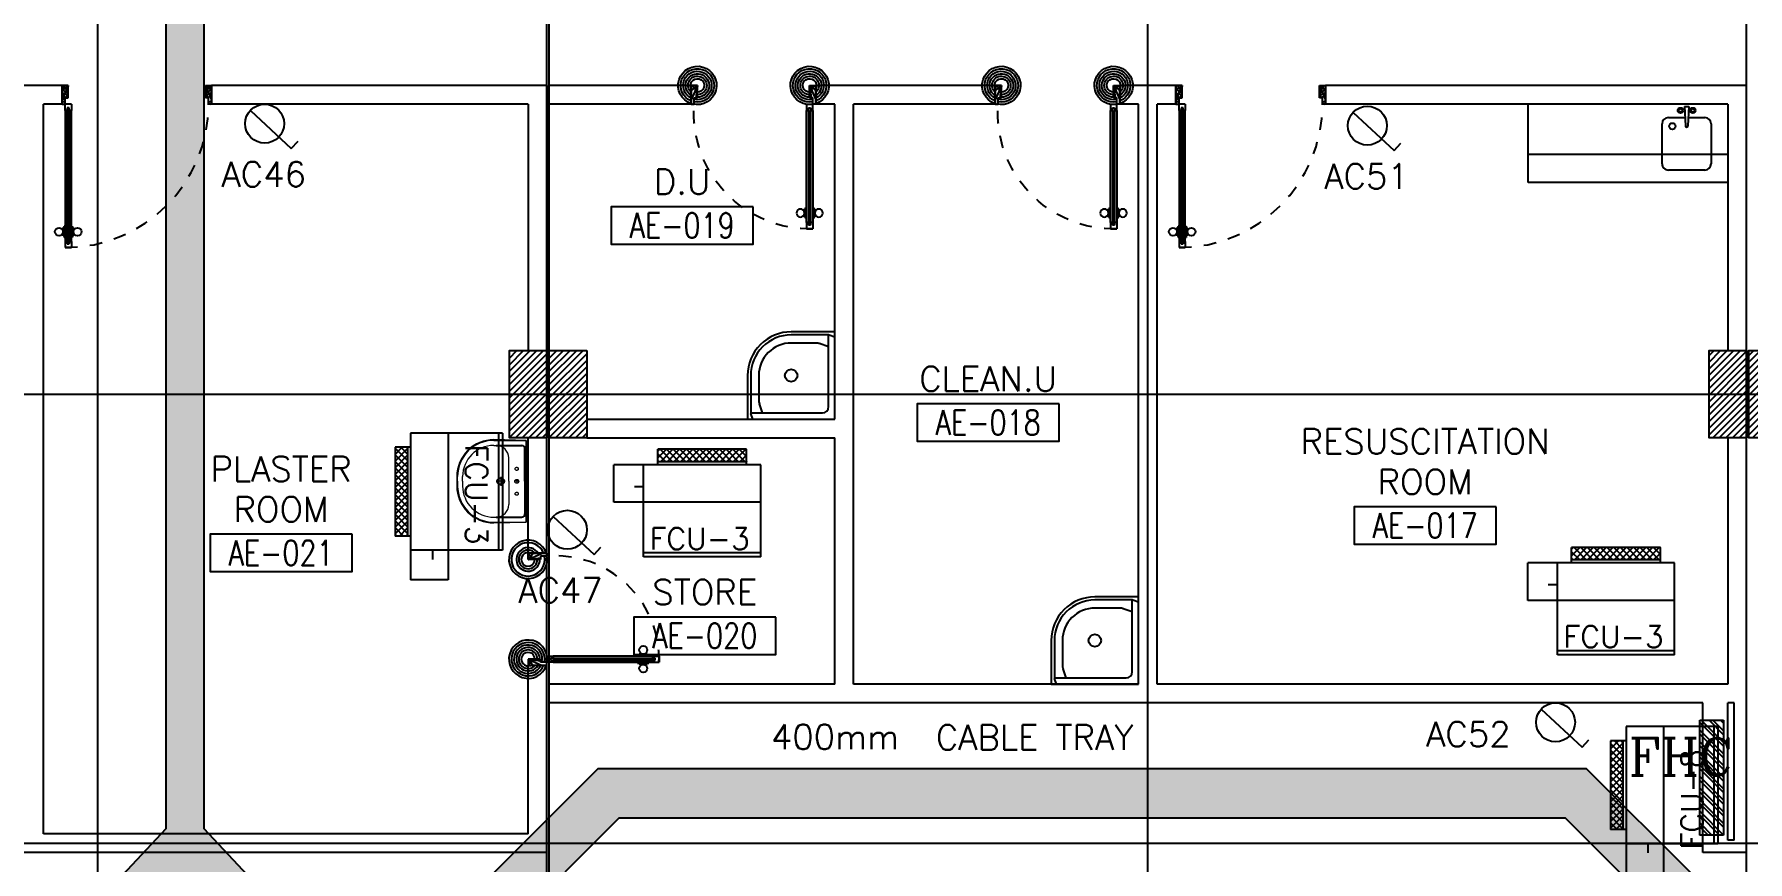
# Model space of a CAD drawing. Extents: x 417819.9 to 417911.9, y 43448 to 43539.2.
# Drawn here: x 417859.75 to 417873.49, y 43507.55 to 43514.18 of the extents above; entities that cross this region are included whole.
import ezdxf
from ezdxf.enums import TextEntityAlignment as Align

# ---------------------------------------------------------------- set-up
doc = ezdxf.new("R2010")
doc.units = 0
doc.header["$MEASUREMENT"] = 0
doc.linetypes.add('DASHED', pattern=[0.75, 0.5, -0.25])
doc.linetypes.add('HIDDEN', pattern=[0.375, 0.25, -0.125])
doc.layers.get('0').update_dxf_attribs({"color": 11, "linetype": 'CONTINUOUS'})
for name, color, linetype in [('COL', 11, 'CONTINUOUS'), ('DOOR', 11, 'CONTINUOUS'), ('E-HAT', 9, 'CONTINUOUS'), ('E-SOCKETS', 4, 'CONTINUOUS'), ('E-TRAY', 2, 'CONTINUOUS'), ('FCU', 6, 'CONTINUOUS'), ('FIX', 11, 'CONTINUOUS'), ('HAT', 11, 'CONTINUOUS'), ('ME-FIX', 11, 'CONTINUOUS'), ('RM-BOX', 11, 'CONTINUOUS'), ('RM-NAME', 11, 'CONTINUOUS'), ('RM-NO', 11, 'CONTINUOUS'), ('SCD', 2, 'CONTINUOUS'), ('WALL', 11, 'CONTINUOUS')]:
    doc.layers.add(name, color=color, linetype=linetype)
doc.styles.add('ROMANC', font='romanc', dxfattribs={"height": 0.1})
doc.styles.add('ROMANS', font='ROMANS.shx', dxfattribs={"width": 0.6})

# ---------------------------------------------------------------- blocks, each defined once
blk = doc.blocks.new('LAV-003')
at = {"layer": 'FIX', "linetype": 'ByBlock'}
blk.add_line((-328, -25), (328, -25), dxfattribs=at)
at = {"layer": 'FIX', "linetype": 'Continuous', "lineweight": 20}
for p, q in [((-328, -285), (-328, -25)), ((328, -285), (328, -25)), ((-288, -285), (-288, -265)), ((0, -165), (-187, -165)), ((0, -165), (187, -165)), ((287, -285), (287, -265)), ((0, -535), (-38, -535)), ((0, -535), (38, -535)), ((0, -575), (-38, -575)), ((0, -575), (38, -575))]:
    blk.add_line(p, q, dxfattribs=at)
at = {"layer": 'FIX', "linetype": 'ByBlock', "ltscale": 0.3}
for p, q in [((-288, -265), (-288, -60)), ((0, -35), (-262, -35)), ((0, -35), (262, -35)), ((287, -265), (287, -60))]:
    blk.add_line(p, q, dxfattribs=at)
at = {"layer": 'FIX', "lineweight": 20}
for p, q in [((-16, -101), (15, -101)), ((0, -85), (0, -116))]:
    blk.add_line(p, q, dxfattribs=at)
at = {"layer": 'FIX', "linetype": 'DASHED', "lineweight": 20, "ltscale": 0.04}
for p, q in [((-36, -230), (37, -230)), ((0, -194), (0, -266))]:
    blk.add_line(p, q, dxfattribs=at)
at = {"layer": 'FIX', "linetype": 'Continuous', "lineweight": 20}
blk.add_lwpolyline([(295, -25), (0, -25), (-328, -25), (-334, -285, 0.414214), (-38, -582), (0, -582), (38, -582, 0.414214), (334, -285), (328, -25), (0, -25)], format="xyb", dxfattribs=at)
at = {"layer": 'FIX', "linetype": 'HIDDEN', "lineweight": 20, "ltscale": 0.05}
for centre in [(-100, -101), (100, -101)]:
    blk.add_circle(centre, 12.4, dxfattribs=at)
at = {"layer": 'FIX', "lineweight": 20}
for centre, radius in [((0, -101), 15.5), ((0, -230), 29.5), ((0, -230), 22.5)]:
    blk.add_circle(centre, radius, dxfattribs=at)
at = {"layer": 'FIX', "linetype": 'ByBlock', "ltscale": 0.3}
for centre, start, end in [((-262, -60), 90, 180), ((262, -60), 0, 90)]:
    blk.add_arc(centre, 25, start, end, dxfattribs=at)
at = {"layer": 'FIX', "linetype": 'Continuous', "lineweight": 20}
for centre, radius, start, end in [((-187, -265), 100, 90, 180), ((187, -265), 100, 0, 90), ((-38, -285), 290, 180, 270), ((-38, -285), 250, 180, 270), ((38, -285), 290, 270, 0), ((38, -285), 250, 270, 0)]:
    blk.add_arc(centre, radius, start, end, dxfattribs=at)
blk = doc.blocks.new('RM1')
at = {"layer": 'RM-BOX'}
blk.add_lwpolyline([(570, -200), (-570, -200), (-570, -500), (570, -500)], close=True, dxfattribs=at)
at = {"layer": 'RM-NAME', "style": 'ROMANS'}
for tag, p in [('ROOMNAME1', (0, 324)), ('ROOMNAME2', (0, 0))]:
    blk.add_attdef(tag, text='', height=200, dxfattribs=at).set_placement(p, align=Align.MIDDLE)
at = {"layer": 'RM-NO', "style": 'ROMANS', "width": 0.8}
blk.add_attdef('ROOMNO', text='', height=200, dxfattribs=at).set_placement((0, -350), align=Align.MIDDLE)
blk = doc.blocks.new('C11')
at = {"layer": 'HAT'}
h = blk.add_hatch(dxfattribs=at)
h.set_pattern_fill('ANSI31', color=256, scale=300, style=0)
h.set_pattern_definition([(45, (-383765.23, -62181), (-26.5165043, 26.5165043), [])])
h.paths.add_polyline_path([(-20, 350), (-20, 700), (-320, 700), (-320, 350)])
h.paths.add_polyline_path([(-320, 0), (-20, 0), (-20, 350), (-320, 350)])
h = blk.add_hatch(dxfattribs=at)
h.set_pattern_fill('ANSI31', color=256, scale=300, style=0)
h.set_pattern_definition([(45, (-383445.23, -62181), (-26.5165043, 26.5165043), [])])
h.paths.add_polyline_path([(300, 350), (300, 700), (0, 700), (0, 350)])
h.paths.add_polyline_path([(0, 0), (300, 0), (300, 350), (0, 350)])
at = {"layer": 'COL'}
for points in [[(-20, 700), (-20, 0), (-320, 0), (-320, 700)], [(300, 700), (300, 0), (0, 0), (0, 700)]]:
    blk.add_lwpolyline(points, close=True, dxfattribs=at)
blk = doc.blocks.new('A$C24ED45A6')
at = {"layer": 'DOOR', "color": 0, "linetype": 'ByBlock'}
for p, q in [((925, 1100), (925, 1150)), ((925, 1150), (975, 1150)), ((975, 1150), (925, 1150)), ((942, 1100), (925, 1100)), ((942, 1100), (942, 1120)), ((958, 1120), (942, 1120)), ((958, 1100), (958, 1120)), ((975, 1100), (958, 1100)), ((975, 1100), (975, 1150)), ((909, 1055), (909, 990)), ((918, 1055), (909, 1055)), ((918, 990), (909, 990)), ((918, 978), (918, 1068)), ((925, 1068), (918, 1068)), ((918, 1055), (918, 990)), ((925, 978), (918, 978)), ((975, 1068), (982, 1068)), ((975, 978), (982, 978)), ((982, 978), (982, 1068)), ((982, 1055), (982, 990)), ((982, 1055), (991, 1055)), ((982, 990), (991, 990)), ((991, 1055), (991, 990)), ((0, 0), (0, 150)), ((0, 150), (25, 150)), ((25, 150), (25, 100)), ((925, 150), (925, 200)), ((925, 200), (942, 200)), ((925, 150), (975, 150)), ((942, 200), (942, 180)), ((942, 180), (958, 180)), ((958, 180), (958, 200)), ((958, 200), (975, 200)), ((975, 200), (975, 150)), ((1000, 150), (975, 150)), ((975, 150), (975, 100)), ((1000, 150), (1000, 0)), ((50, 0), (0, 0)), ((25, 100), (50, 100)), ((50, 100), (50, 0)), ((975, 100), (950, 100)), ((950, 100), (950, 0)), ((950, 0), (1000, 0))]:
    blk.add_line(p, q, dxfattribs=at)
at = {"layer": 'DOOR', "linetype": 'ByBlock'}
for p, q in [((925, 1100), (925, 200)), ((942, 200), (942, 1100)), ((958, 200), (958, 1100)), ((975, 200), (975, 1100))]:
    blk.add_line(p, q, dxfattribs=at)
at = {"layer": 'DOOR', "color": 9, "linetype": 'ByBlock'}
for p, q in [((50, 0), (0, 114)), ((50, 0), (0, 40)), ((50, 0), (37, 100)), ((950, 0), (1000, 114)), ((950, 0), (963, 100)), ((950, 0), (1000, 40))]:
    blk.add_line(p, q, dxfattribs=at)
at = {"layer": 'DOOR', "color": 0, "linetype": 'ByBlock'}
for centre in [(876, 1023), (1024, 1023)]:
    blk.add_circle(centre, 32.4, dxfattribs=at)
at = {"layer": 'DOOR', "linetype": 'HIDDEN', "ltscale": 0.5}
blk.add_arc((950, 222), 928, 88.456, 184.4816, dxfattribs=at)
at = {"layer": 'DOOR', "color": 9, "linetype": 'ByBlock'}
for centre, radius, start, end in [((50, 0), 154, 103.7142, 108.8947), ((950, 0), 154, 71.1053, 76.2858), ((50, 0), 134, 100.72, 111.8402), ((50, 0), 114, 102.6226, 115.9162), ((50, 0), 94.4, 90, 121.9818), ((50, 0), 74.4, 90, 132.2236), ((50, 0), 54.4, 90, 156.7926), ((50, 0), 34.4, 90, 180), ((50, 0), 14.4, 90, 180), ((950, 0), 94.4, 58.0182, 90), ((950, 0), 74.4, 47.7764, 90), ((950, 0), 54.4, 23.2074, 90), ((950, 0), 34.4, 0, 90), ((950, 0), 14.4, 0, 90), ((950, 0), 134, 68.1598, 79.28), ((950, 0), 114, 64.0838, 77.3774)]:
    blk.add_arc(centre, radius, start, end, dxfattribs=at)
at = {"layer": 'WALL'}
blk.add_line((1000, 0), (1000, 150), dxfattribs=at)
blk = doc.blocks.new('DOOR90')
at = {"layer": 'DOOR', "color": 7, "linetype": 'ByBlock'}
for p, q in [((-150, 0), (0, 0)), ((-150, 0), (-150, -25)), ((0, -50), (-114, 0)), ((0, -50), (-40, 0)), ((0, -50), (0, 0)), ((-1000, -25), (-1050, -25)), ((-1050, -75), (-1050, -25)), ((-1050, -25), (-1050, -75)), ((-1000, -75), (-1050, -75)), ((-1000, -42), (-1020, -42)), ((-1020, -42), (-1020, -58)), ((-1000, -58), (-1020, -58)), ((-1000, -25), (-1000, -42)), ((-1000, -58), (-1000, -75)), ((-878, -18), (-968, -18)), ((-968, -25), (-968, -18)), ((-968, -75), (-968, -82)), ((-878, -82), (-968, -82)), ((-955, -9), (-890, -9)), ((-955, -18), (-955, -9)), ((-955, -18), (-890, -18)), ((-955, -82), (-890, -82)), ((-955, -82), (-955, -91)), ((-955, -91), (-890, -91)), ((-890, -18), (-890, -9)), ((-890, -82), (-890, -91)), ((-878, -25), (-878, -18)), ((-878, -75), (-878, -82)), ((-200, -25), (-150, -25)), ((-200, -42), (-200, -25)), ((-180, -42), (-200, -42)), ((-200, -58), (-180, -58)), ((-200, -75), (-200, -58)), ((-150, -75), (-200, -75)), ((-180, -58), (-180, -42)), ((-150, -25), (-100, -25)), ((-150, -75), (-150, -25)), ((-100, -25), (-100, -50)), ((0, -50), (-100, -37)), ((-100, -50), (0, -50)), ((-150, -875), (-100, -875)), ((-150, -900), (-150, -875)), ((-150, -900), (0, -900)), ((0, -900), (-150, -900)), ((0, -850), (-114, -900)), ((-100, -875), (-100, -850)), ((0, -850), (-100, -863)), ((-100, -850), (0, -850)), ((0, -850), (-40, -900)), ((0, -850), (0, -900))]:
    blk.add_line(p, q, dxfattribs=at)
at = {"layer": 'DOOR', "linetype": 'ByBlock'}
for p, q in [((-200, -25), (-1000, -25)), ((-200, -42), (-1000, -42)), ((-200, -58), (-1000, -58)), ((-1000, -75), (-200, -75))]:
    blk.add_line(p, q, dxfattribs=at)
at = {"layer": 'DOOR', "color": 7, "linetype": 'ByBlock'}
for centre in [(-923, 24), (-923, -124)]:
    blk.add_circle(centre, 32.4, dxfattribs=at)
for centre, radius, start, end in [((0, -50), 154, 161.1053, 166.2858), ((0, -50), 94.4, 148.0182, 180), ((0, -50), 134, 158.1598, 169.28), ((0, -50), 114, 154.0838, 167.3774), ((0, -50), 74.4, 137.7764, 180), ((0, -50), 54.4, 113.2074, 180), ((0, -50), 34.4, 90, 180), ((0, -50), 14.4, 90, 180), ((0, -850), 154, 193.7142, 198.8947), ((0, -850), 134, 190.72, 201.8402), ((0, -850), 94.4, 180, 211.9818), ((0, -850), 74.4, 180, 222.2236), ((0, -850), 54.4, 180, 246.7926), ((0, -850), 34.4, 180, 270), ((0, -850), 14.4, 180, 270)]:
    blk.add_arc(centre, radius, start, end, dxfattribs=at)
at = {"layer": 'DOOR', "linetype": 'HIDDEN', "ltscale": 0.5}
blk.add_arc((-222, -50), 828, 178.2701, 275.003, dxfattribs=at)
blk = doc.blocks.new('DOOR100')
at = {"layer": 'DOOR', "color": 7, "linetype": 'ByBlock'}
for p, q in [((-75, 1250), (-75, 1300)), ((-75, 1300), (-25, 1300)), ((-25, 1300), (-75, 1300)), ((-58, 1250), (-75, 1250)), ((-58, 1250), (-58, 1270)), ((-42, 1270), (-58, 1270)), ((-42, 1250), (-42, 1270)), ((-25, 1250), (-42, 1250)), ((-25, 1250), (-25, 1300)), ((-91, 1205), (-91, 1140)), ((-82, 1205), (-91, 1205)), ((-82, 1140), (-91, 1140)), ((-82, 1128), (-82, 1218)), ((-75, 1218), (-82, 1218)), ((-82, 1205), (-82, 1140)), ((-75, 1128), (-82, 1128)), ((-25, 1218), (-18, 1218)), ((-25, 1128), (-18, 1128)), ((-18, 1128), (-18, 1218)), ((-18, 1205), (-18, 1140)), ((-18, 1205), (-9, 1205)), ((-18, 1140), (-9, 1140)), ((-9, 1205), (-9, 1140)), ((-1200, 0), (-1200, 150)), ((-1200, 150), (-1175, 150)), ((-1200, 150), (-1200, 0)), ((-1175, 150), (-1175, 100)), ((-75, 200), (-58, 200)), ((-75, 150), (-75, 200)), ((-75, 150), (-25, 150)), ((-58, 200), (-58, 180)), ((-58, 180), (-42, 180)), ((-42, 200), (-25, 200)), ((-42, 180), (-42, 200)), ((-25, 200), (-25, 150)), ((0, 150), (-25, 150)), ((-25, 150), (-25, 100)), ((0, 0), (0, 150)), ((0, 150), (0, 0)), ((-1150, 0), (-1200, 114)), ((-1150, 0), (-1200, 40)), ((-1150, 0), (-1200, 0)), ((-1175, 100), (-1150, 100)), ((-1150, 0), (-1163, 100)), ((-1150, 100), (-1150, 0)), ((-50, 0), (0, 114)), ((-50, 100), (-50, 0)), ((-50, 0), (-37, 100)), ((-25, 100), (-50, 100)), ((-50, 0), (0, 40)), ((-50, 0), (0, 0))]:
    blk.add_line(p, q, dxfattribs=at)
at = {"layer": 'DOOR', "linetype": 'ByBlock'}
for p, q in [((-75, 1250), (-75, 200)), ((-58, 200), (-58, 1250)), ((-42, 200), (-42, 1250)), ((-25, 200), (-25, 1250))]:
    blk.add_line(p, q, dxfattribs=at)
at = {"layer": 'DOOR', "color": 7, "linetype": 'ByBlock'}
for centre in [(-124, 1173), (24, 1173)]:
    blk.add_circle(centre, 32.4, dxfattribs=at)
at = {"layer": 'DOOR', "linetype": 'HIDDEN', "ltscale": 0.5}
blk.add_arc((-25, 150), 1150, 90, 180, dxfattribs=at)
at = {"layer": 'DOOR', "color": 7, "linetype": 'ByBlock'}
for centre, radius, start, end in [((-1150, 0), 154, 103.7142, 108.8947), ((-50, 0), 154, 71.1053, 76.2858), ((-1150, 0), 134, 100.72, 111.8402), ((-1150, 0), 94.4, 90, 121.9818), ((-1150, 0), 74.4, 90, 132.2236), ((-1150, 0), 54.4, 90, 156.7926), ((-1150, 0), 34.4, 90, 180), ((-1150, 0), 14.4, 90, 180), ((-50, 0), 94.4, 58.0182, 90), ((-50, 0), 74.4, 47.7764, 90), ((-50, 0), 54.4, 23.2074, 90), ((-50, 0), 34.4, 0, 90), ((-50, 0), 14.4, 0, 90), ((-50, 0), 134, 68.1598, 79.28), ((-50, 0), 114, 64.0838, 77.3774)]:
    blk.add_arc(centre, radius, start, end, dxfattribs=at)
blk = doc.blocks.new('A$C49F1192B')
at = {"layer": 'DOOR', "color": 0, "linetype": 'ByBlock', "xscale": -1, "rotation": 270}
blk.add_blockref('DOOR100', (0, 1200), dxfattribs=at)
blk = doc.blocks.new('JAN-001')
for p, q in [((730, -30), (30, -30)), ((30, -30), (30, -730)), ((80, -130), (80, -705)), ((705, -80), (130, -80)), ((610, -80), (635, -152)), ((688, -30), (704, -76)), ((705, -380), (705, -84)), ((730, -380), (730, -30)), ((640, -380), (640, -184)), ((80, -610), (152, -635)), ((184, -640), (380, -640)), ((30, -688), (76, -704)), ((30, -730), (380, -730)), ((84, -705), (380, -705))]:
    blk.add_line(p, q)
blk.add_circle((380, -380), 50)
for centre, radius, start, end in [((130, -130), 50, 90, 180), ((680, -84), 25, 0, 19.0039), ((540, -184), 100, 0, 19.0039), ((380, -380), 350, 270, 0), ((380, -380), 325, 270, 0), ((380, -380), 260, 270, 0), ((184, -540), 100, 250.9961, 270), ((84, -680), 25, 250.9961, 270)]:
    blk.add_arc(centre, radius, start, end)
blk = doc.blocks.new('A$C347D0806')
at = {"layer": 'ME-FIX'}
for p, q in [((0.627, 1.6), (0.627, 0)), ((0.107, 1.28), (0.107, 1.417)), ((0.157, 1.467), (0.478, 1.467)), ((0.528, 1.417), (0.528, 1.124)), ((0.019, 1.254), (0.019, 1.287)), ((0.019, 1.287), (0.174, 1.28)), ((0.019, 1.254), (0.174, 1.261)), ((0.107, 1.124), (0.107, 1.261)), ((0.478, 1.074), (0.157, 1.074)), ((0.627, 0), (0, 0))]:
    blk.add_line(p, q, dxfattribs=at)
for centre, radius in [((0.05, 1.32), 0.0217), ((0.05, 1.221), 0.0217), ((0.05, 1.32), 0.014), ((0.05, 1.221), 0.014), ((0.177, 1.156), 0.0255)]:
    blk.add_circle(centre, radius, dxfattribs=at)
for centre, radius, start, end in [((0.157, 1.417), 0.0499, 90, 180), ((0.478, 1.417), 0.0499, 0, 90), ((0.174, 1.27), 0.00997, 270, 90), ((0.157, 1.124), 0.0499, 180, 270), ((0.478, 1.124), 0.0499, 270, 0)]:
    blk.add_arc(centre, radius, start, end, dxfattribs=at)
blk = doc.blocks.new('*X210')
at = {"color": 0}
for p, q in [((23912, -1650), (23966, -1596)), ((23912, -1597), (23913, -1596)), ((23970, -1696), (23912, -1638)), ((23919, -1696), (24019, -1596)), ((24023, -1696), (23923, -1596)), ((23972, -1696), (24072, -1596)), ((24076, -1696), (23976, -1596)), ((24025, -1696), (24125, -1596)), ((24129, -1696), (24029, -1596)), ((24078, -1696), (24178, -1596)), ((24182, -1696), (24082, -1596)), ((24131, -1696), (24231, -1596)), ((24235, -1696), (24135, -1596)), ((24184, -1696), (24284, -1596)), ((24288, -1696), (24188, -1596)), ((24237, -1696), (24337, -1596)), ((24341, -1696), (24241, -1596)), ((24290, -1696), (24390, -1596)), ((24394, -1696), (24294, -1596)), ((24343, -1696), (24443, -1596)), ((24447, -1696), (24347, -1596)), ((24396, -1696), (24496, -1596)), ((24500, -1696), (24400, -1596)), ((24449, -1696), (24549, -1596)), ((24553, -1696), (24453, -1596)), ((24502, -1696), (24602, -1596)), ((24606, -1696), (24506, -1596)), ((24555, -1696), (24624, -1628)), ((24624, -1660), (24559, -1596)), ((24624, -1607), (24612, -1596)), ((23917, -1696), (23912, -1691)), ((24608, -1696), (24624, -1681))]:
    blk.add_line(p, q, dxfattribs=at)

msp = doc.modelspace()

# ---------------------------------------------------------------- hatches: boundary and pattern name
at = {"layer": 'E-HAT'}
h = msp.add_hatch(dxfattribs=at)
h.set_pattern_fill('ANGLE', color=256, style=0)
h.set_pattern_definition([(0, (0, 0), (0, 0.275), [0.2, -0.075]), (90, (0, 0), (-0.275, 2e-17), [0.2, -0.075])])
h.paths.add_polyline_path([(417856.983, 43482.7235), (417857.4173, 43483.1578), (417863.5778, 43483.1578), (417864.4349, 43482.3012), (417872.0254, 43482.3012), (417872.8825, 43483.1578), (417890.15, 43483.1578), (417890.5085, 43483.5164), (417890.5085, 43506.6783), (417890.15, 43507.0369), (417872.8825, 43507.0369), (417872.0254, 43507.8935), (417864.4349, 43507.8935), (417863.5778, 43507.0369), (417860.4537, 43507.0369), (417860.0403, 43507.1369), (417849.3136, 43507.1369), (417849.1136, 43506.9369), (417849.1136, 43501.9844), (417848.8136, 43501.9844), (417848.8136, 43507.0612), (417849.1893, 43507.4369), (417860.4537, 43507.4369), (417860.8056, 43507.8116), (417860.8056, 43515.9941), (417861.1056, 43515.9941), (417861.1056, 43507.8116), (417861.4575, 43507.4369), (417863.4122, 43507.4369), (417864.2693, 43508.2935), (417872.191, 43508.2935), (417873.0481, 43507.4369), (417890.3156, 43507.4369), (417890.9085, 43506.844), (417890.9085, 43494.2015), (417892.0958, 43494.2015), (417892.0958, 43493.6015), (417890.9085, 43493.6015), (417890.9085, 43483.3507), (417890.3156, 43482.7578), (417881.5159, 43482.7578), (417881.3659, 43482.6078), (417881.3659, 43479.6689), (417881.0659, 43479.6689), (417881.0659, 43482.6078), (417880.9159, 43482.7578), (417873.0481, 43482.7578), (417872.191, 43481.9012), (417864.2693, 43481.9012), (417863.4122, 43482.7578), (417857.583, 43482.7578), (417857.383, 43482.5578), (417857.383, 43479.0875), (417856.983, 43479.0875)])
at = {"layer": 'RM-NAME'}
h = msp.add_hatch(dxfattribs=at)
h.set_pattern_fill('ANSI32', color=256, scale=175, angle=90, style=0)
h.set_pattern_definition([(135, (417904.34262, 43275.56314), (-0.046403882, -0.046403882), []), (135, (417904.34262, 43275.59408), (-0.046403882, -0.046403882), [])])
h.paths.add_polyline_path([(417873.2916, 43508.6793), (417873.1016, 43508.6793), (417873.1016, 43507.7593), (417873.2916, 43507.7593)])
h.paths.add_polyline_path([(417873.7127, 43507.5467), (417873.2919, 43507.5467), (417873.2919, 43507.8092), (417873.7127, 43507.8092)], flags=9)

# ---------------------------------------------------------------- linework, layer by layer
at = {"layer": 'E-SOCKETS'}
for p, q in [((417861.4794, 43513.5695), (417861.8072, 43513.2644)), ((417870.3223, 43513.5534), (417870.6502, 43513.2482)), ((417861.8072, 43513.2644), (417861.8617, 43513.3229)), ((417870.6502, 43513.2482), (417870.7047, 43513.3067)), ((417863.9073, 43510.3134), (417864.2352, 43510.0082)), ((417864.2352, 43510.0082), (417864.2897, 43510.0667)), ((417871.8312, 43508.7695), (417872.159, 43508.4644)), ((417872.159, 43508.4644), (417872.2135, 43508.5229))]:
    msp.add_line(p, q, dxfattribs=at)
for centre in [(417861.5937, 43513.4631), (417870.4367, 43513.4469), (417864.0217, 43510.2069), (417871.9456, 43508.6631)]:
    msp.add_circle(centre, 0.1562, dxfattribs=at)
at = {"layer": 'E-TRAY', "color": 4}
msp.add_lwpolyline([(417890.15, 43507.0369), (417872.8825, 43507.0369), (417872.0254, 43507.8935), (417864.4349, 43507.8935), (417863.5778, 43507.0369), (417860.4537, 43507.0369), (417860.0403, 43507.1369), (417849.3136, 43507.1369), (417849.1136, 43506.9369), (417849.1136, 43501.9844), (417848.8136, 43501.9844), (417848.8136, 43507.0612), (417849.1893, 43507.4369), (417860.4537, 43507.4369), (417860.8056, 43507.8116), (417860.8056, 43515.9941), (417861.1056, 43515.9941), (417861.1056, 43507.8116), (417861.4575, 43507.4369), (417863.4122, 43507.4369), (417864.2693, 43508.2935), (417872.191, 43508.2935), (417873.0481, 43507.4369), (417890.3156, 43507.4369)], dxfattribs=at)
at = {"layer": 'FCU', "color": 6}
for p, q in [((417862.7647, 43510.9827), (417862.7647, 43510.0427)), ((417863.5017, 43510.9827), (417862.7647, 43510.9827)), ((417863.0647, 43510.9827), (417863.0647, 43510.0427)), ((417863.5017, 43510.9827), (417863.5017, 43510.0427)), ((417864.6324, 43509.9903), (417864.6324, 43510.7273)), ((417865.5724, 43510.7273), (417864.6324, 43510.7273)), ((417865.5724, 43509.9903), (417865.5724, 43510.7273)), ((417865.5724, 43510.4273), (417864.6324, 43510.4273)), ((417863.5017, 43510.0427), (417862.7647, 43510.0427)), ((417865.5724, 43509.9903), (417864.6324, 43509.9903)), ((417871.9603, 43509.2041), (417871.9603, 43509.9411)), ((417872.9003, 43509.9411), (417871.9603, 43509.9411)), ((417872.9003, 43509.2041), (417872.9003, 43509.9411)), ((417872.9003, 43509.6411), (417871.9603, 43509.6411)), ((417872.9003, 43509.2041), (417871.9603, 43509.2041)), ((417872.5107, 43508.629), (417872.5107, 43507.689)), ((417873.2477, 43508.629), (417872.5107, 43508.629)), ((417872.8107, 43508.629), (417872.8107, 43507.689)), ((417873.2477, 43508.629), (417873.2477, 43507.689)), ((417873.2477, 43507.689), (417872.5107, 43507.689))]:
    msp.add_line(p, q, dxfattribs=at)
at = {"layer": 'FCU', "color": 3}
for p, q in [((417863.4697, 43510.9827), (417863.4697, 43510.0427)), ((417862.6397, 43510.8687), (417862.6397, 43510.1567)), ((417862.7647, 43510.8687), (417862.6397, 43510.8687)), ((417862.7397, 43510.8687), (417862.7397, 43510.1567)), ((417865.4584, 43510.8523), (417864.7464, 43510.8523)), ((417864.7464, 43510.7273), (417864.7464, 43510.8523)), ((417865.4584, 43510.7523), (417864.7464, 43510.7523)), ((417865.4584, 43510.7273), (417865.4584, 43510.8523)), ((417864.6324, 43510.7273), (417864.3944, 43510.7273)), ((417864.3944, 43510.4273), (417864.3944, 43510.7273)), ((417864.6324, 43510.5523), (417864.559, 43510.5523)), ((417864.6324, 43510.4273), (417864.3944, 43510.4273)), ((417862.7647, 43510.1567), (417862.6397, 43510.1567)), ((417872.7863, 43510.0661), (417872.0743, 43510.0661)), ((417872.0743, 43509.9411), (417872.0743, 43510.0661)), ((417872.7863, 43509.9411), (417872.7863, 43510.0661)), ((417862.7647, 43510.0427), (417862.7647, 43509.8047)), ((417862.9396, 43510.0427), (417862.9396, 43509.9694)), ((417863.0647, 43510.0427), (417863.0647, 43509.8047)), ((417865.5724, 43510.0223), (417864.6324, 43510.0223)), ((417871.9603, 43509.9411), (417871.7223, 43509.9411)), ((417871.7223, 43509.6411), (417871.7223, 43509.9411)), ((417872.7863, 43509.9661), (417872.0743, 43509.9661)), ((417863.0647, 43509.8047), (417862.7647, 43509.8047)), ((417871.9603, 43509.6411), (417871.7223, 43509.6411)), ((417871.9603, 43509.7661), (417871.887, 43509.7661)), ((417872.9003, 43509.2361), (417871.9603, 43509.2361)), ((417873.2157, 43508.629), (417873.2157, 43507.689)), ((417872.3857, 43508.515), (417872.3857, 43507.803)), ((417872.5107, 43508.515), (417872.3857, 43508.515)), ((417872.4857, 43508.515), (417872.4857, 43507.803)), ((417872.5107, 43507.803), (417872.3857, 43507.803)), ((417872.5107, 43507.689), (417872.5107, 43507.451)), ((417872.6856, 43507.689), (417872.6856, 43507.6156)), ((417872.8107, 43507.689), (417872.8107, 43507.451))]:
    msp.add_line(p, q, dxfattribs=at)
at = {"layer": 'RM-NAME'}
for p, q in [((417868.6766, 43460.01), (417868.6766, 43538.8227)), ((417863.8566, 43460.01), (417863.8566, 43538.1468)), ((417863.8766, 43460.01), (417863.8766, 43538.1468)), ((417873.4766, 43460.01), (417873.4766, 43538.1375)), ((417860.2566, 43466.8743), (417860.2566, 43525.6943)), ((417859.9691, 43513.7693), (417858.8785, 43513.7693)), ((417859.9691, 43513.6193), (417859.9691, 43513.7693)), ((417863.8566, 43513.7693), (417861.1691, 43513.7693)), ((417861.1691, 43513.6193), (417861.1691, 43513.7693)), ((417863.8566, 43513.7693), (417863.8566, 43511.5443)), ((417863.8766, 43513.6193), (417863.8766, 43513.7693)), ((417865.0141, 43513.7693), (417863.8766, 43513.7693)), ((417865.0141, 43513.6193), (417865.0141, 43513.7693)), ((417866.0141, 43513.6193), (417866.0141, 43513.7693)), ((417867.4516, 43513.7693), (417866.0141, 43513.7693)), ((417866.0141, 43513.6193), (417866.0141, 43513.7693)), ((417867.4516, 43513.6193), (417867.4516, 43513.7693)), ((417868.9016, 43513.7693), (417868.4516, 43513.7693)), ((417868.4516, 43513.6193), (417868.4516, 43513.7693)), ((417868.9016, 43513.6193), (417868.9016, 43513.7693)), ((417873.4766, 43513.7693), (417870.1016, 43513.7693)), ((417870.1016, 43513.6193), (417870.1016, 43513.7693)), ((417873.4766, 43513.6193), (417873.4766, 43513.7693)), ((417859.8216, 43507.7693), (417859.8216, 43513.6193)), ((417859.9691, 43513.6193), (417859.8216, 43513.6193)), ((417863.7066, 43513.6193), (417861.1691, 43513.6193)), ((417863.7066, 43513.6193), (417863.7066, 43511.6443)), ((417865.0141, 43513.6193), (417863.8766, 43513.6193)), ((417866.1666, 43513.6193), (417866.0141, 43513.6193)), ((417866.1666, 43511.0943), (417866.1666, 43513.6193)), ((417866.3166, 43508.9693), (417866.3166, 43513.6193)), ((417867.4516, 43513.6193), (417866.3166, 43513.6193)), ((417868.6016, 43513.6193), (417868.4516, 43513.6193)), ((417868.6016, 43508.9693), (417868.6016, 43513.6193)), ((417868.7516, 43508.9693), (417868.7516, 43513.6193)), ((417868.9016, 43513.6193), (417868.7516, 43513.6193)), ((417873.3266, 43513.6193), (417870.1016, 43513.6193)), ((417873.3266, 43513.6193), (417873.3266, 43511.6443)), ((417871.7264, 43513.2193), (417873.3266, 43513.2193)), ((417820.6052, 43511.2943), (417889.6966, 43511.2943)), ((417863.8566, 43507.6193), (417863.8566, 43511.0443)), ((417864.1766, 43511.0943), (417866.1666, 43511.0943)), ((417863.7066, 43510.0193), (417863.7066, 43510.9443)), ((417864.1766, 43510.9443), (417866.1666, 43510.9443)), ((417866.1666, 43508.9693), (417866.1666, 43510.9443)), ((417873.3266, 43510.9443), (417873.3266, 43508.9693)), ((417873.4766, 43507.6193), (417873.4766, 43510.9943)), ((417863.8566, 43510.0193), (417863.7066, 43510.0193)), ((417863.8567, 43510.0193), (417863.7066, 43510.0193)), ((417863.7066, 43507.7693), (417863.7066, 43509.1193)), ((417863.8566, 43509.1193), (417863.7066, 43509.1193)), ((417863.8567, 43509.1193), (417863.7066, 43509.1193)), ((417863.8766, 43508.8193), (417863.8766, 43508.9693)), ((417866.1666, 43508.9693), (417863.8766, 43508.9693)), ((417868.6016, 43508.9693), (417866.3166, 43508.9693)), ((417873.3266, 43508.9693), (417868.7516, 43508.9693)), ((417873.4766, 43508.8193), (417873.4766, 43508.9693)), ((417873.1266, 43508.8193), (417863.8766, 43508.8193)), ((417873.1266, 43508.6793), (417873.1266, 43508.8193)), ((417873.3766, 43508.8193), (417873.3266, 43508.8193)), ((417873.3266, 43507.7193), (417873.3266, 43508.8193)), ((417873.3766, 43507.7193), (417873.3766, 43508.8193)), ((417873.1016, 43507.7593), (417873.1016, 43508.6793)), ((417873.1016, 43508.6793), (417873.2916, 43508.6793)), ((417873.1266, 43507.7613), (417873.1266, 43508.6784)), ((417873.2916, 43508.6793), (417873.2916, 43507.7593)), ((417863.7066, 43507.7693), (417859.8216, 43507.7693)), ((417873.2916, 43507.7593), (417873.1016, 43507.7593)), ((417873.1266, 43507.6193), (417873.1266, 43507.7593)), ((417873.3766, 43507.7193), (417873.3266, 43507.7193)), ((417831.4566, 43507.6943), (417889.6966, 43507.6943)), ((417863.8566, 43507.6193), (417853.1316, 43507.6193)), ((417873.4766, 43507.6193), (417873.1266, 43507.6193))]:
    msp.add_line(p, q, dxfattribs=at)

# ---------------------------------------------------------------- block references
at = {"layer": 'FCU', "color": 11, "zscale": 0.001}
for p, xscale, yscale, rotation in [((417864.3356, 43534.7804), 0.001000002026557922, 0.0009999871253967285, 270), ((417889.3701, 43509.1563), 0.0009999871253967285, 0.001000002026557922, 180), ((417896.698, 43508.3702), 0.0009999871253967285, 0.001000002026557922, 180), ((417870.7897, 43483.8913), 0.001000002026557922, 0.0009999871253967285, 90)]:
    msp.add_blockref('*X210', p, dxfattribs=dict(at, xscale=xscale, yscale=yscale, rotation=rotation))
at = {"layer": 'RM-NAME', "yscale": 0.0009999999892897904, "zscale": 0.001}
for name, p, xscale, rotation in [('A$C24ED45A6', (417865.0141, 43513.7693), -0.001000000047497451, 180), ('A$C24ED45A6', (417867.4516, 43513.7693), -0.001000000047497451, 180), ('A$C49F1192B', (417861.1691, 43513.7693), -0.0009999999892897904, 90), ('A$C49F1192B', (417870.1016, 43513.7693), -0.0009999999892897904, 90), ('JAN-001', (417866.1966, 43511.0643), 0.0009999999892897904, 180), ('LAV-003', (417863.7166, 43510.5955), 0.0009999999892897904, 270), ('DOOR90', (417863.7066, 43509.1193), 0.001000000047497451, 180), ('JAN-001', (417868.6316, 43508.9393), 0.0009999999892897904, 180)]:
    msp.add_blockref(name, p, dxfattribs=dict(at, xscale=xscale, rotation=rotation))
at = {"layer": 'RM-NAME', "rotation": 270}
msp.add_blockref('A$C347D0806', (417871.7264, 43513.6193), dxfattribs=at)
at = {"layer": 'RM-NAME', "xscale": 0.001000000047497451, "yscale": 0.0009999999892897904, "zscale": 0.001}
for p, values in [((417864.9419, 43512.9971), {'ROOMNO': 'AE-019', 'ROOMNAME2': 'D.U'}), ((417867.3959, 43511.4171), {'ROOMNO': 'AE-018', 'ROOMNAME2': 'CLEAN.U'}), ((417870.9, 43510.5912), {'ROOMNO': 'AE-017', 'ROOMNAME2': 'ROOM', 'ROOMNAME1': 'RESUSCITATION'}), ((417861.7259, 43510.3713), {'ROOMNO': 'AE-021', 'ROOMNAME2': 'ROOM', 'ROOMNAME1': 'PLASTER'}), ((417865.1232, 43509.707), {'ROOMNO': 'AE-020', 'ROOMNAME2': 'STORE'})]:
    msp.add_blockref('RM1', p, dxfattribs=at).add_auto_attribs(values)
for p in [(417863.8766, 43510.9443), (417873.4966, 43510.9443)]:
    msp.add_blockref('C11', p, dxfattribs=at)

# ---------------------------------------------------------------- texts
at = {"layer": 'E-SOCKETS', "style": 'ROMANS'}
for s, p in [('AC46', (417861.2484, 43512.9574)), ('AC51', (417870.0914, 43512.9413)), ('AC47', (417863.6285, 43509.6214)), ('AC52', (417870.9082, 43508.468))]:
    msp.add_text(s, height=0.2, dxfattribs=at).set_placement(p)
at = {"layer": 'E-TRAY', "color": 4, "style": 'ROMANS'}
for s, p in [('400mm', (417865.6544, 43508.4469)), ('CABLE TRAY', (417866.9759, 43508.4422))]:
    msp.add_text(s, height=0.2, dxfattribs=at).set_placement(p)
at = {"layer": 'RM-NAME', "style": 'ROMANC'}
msp.add_text('FHC', height=0.3, dxfattribs=at).set_placement((417872.5324, 43508.2371))
at = {"layer": 'SCD', "style": 'ROMANS'}
for s, rotation, p in [('FCU-3', 270, (417863.2056, 43510.8907)), ('FCU-8', 90, (417873.1268, 43507.6435))]:
    msp.add_text(s, height=0.175, rotation=rotation, dxfattribs=at).set_placement(p)
for p in [(417864.6814, 43510.048), (417872.0093, 43509.2618)]:
    msp.add_text('FCU-3', height=0.175, dxfattribs=at).set_placement(p)

doc.saveas('drawing.dxf')
